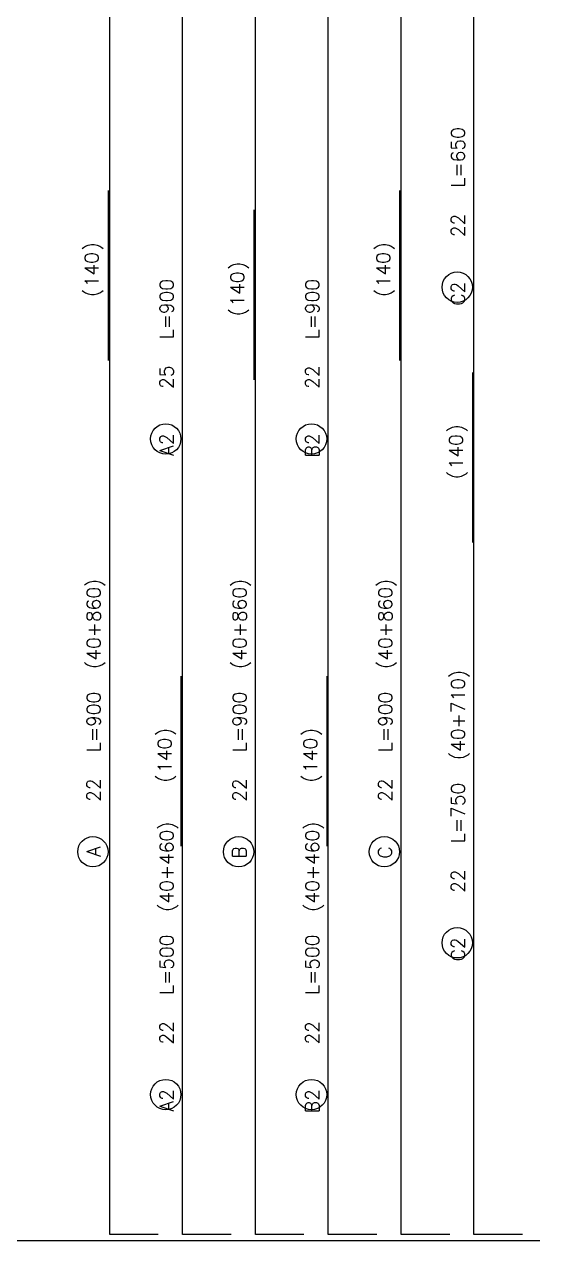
# Model space of a CAD drawing. Extents: x -58 to 5689, y 66 to 4123.
# Drawn here: x 3676 to 4101, y 1412 to 2414 of the extents above; entities that cross this region are included whole.
import ezdxf
from ezdxf.enums import TextEntityAlignment as Align
from ezdxf.xclip import XClip

# ---------------------------------------------------------------- set-up
doc = ezdxf.new("R2010")
doc.units = 0
doc.header["$LTSCALE"] = 30
doc.header["$MEASUREMENT"] = 0
doc.header["$XCLIPFRAME"] = 0
doc.layers.get('0').update_dxf_attribs({"linetype": 'CONTINUOUS'})
doc.layers.add("EJEF-F'$0$RLA-COTAS2", color=1, linetype='CONTINUOUS')
doc.layers.add("EJEF-F'$0$RLA-FE", color=7, linetype='CONTINUOUS')
doc.styles.add("EJEF-F'$0$RomanS", font='romans.shx', dxfattribs={"height": 11.25})

# ---------------------------------------------------------------- blocks, each defined once
blk = doc.blocks.new('*U112')
at = {"layer": "EJEF-F'$0$RLA-FE"}
for p, q in [((0, -40), (0, 0)), ((0, 0), (778.2, 0)), ((778.2, 0), (828.2, 0)), ((828.2, 0), (860, 0)), ((860, 0), (860, 0))]:
    blk.add_line(p, q, dxfattribs=at)
at = {"layer": "EJEF-F'$0$RLA-FE", "color": 2}
blk.add_circle((315.3, 13.8), 12.5, dxfattribs=at)
at = {"layer": "EJEF-F'$0$RLA-FE", "color": 3, "style": "EJEF-F'$0$RomanS", "flags": 8}
blk.add_attdef('LIN_FE', text='', height=11.2, dxfattribs=at).set_placement((319.8, 7.6), align=Align.RIGHT)
at = {"layer": "EJEF-F'$0$RLA-FE", "color": 3, "style": "EJEF-F'$0$RomanS"}
for tag, p, flags in [('IGUAL', (328.3, 7.7), 14), ('PHI', (345.6, 7.7), 14), ('DIAM', (356.4, 7.4), 12), ('MINUS', (378.5, 7.4), 13), ('MARK', (391.9, 7.4), 13), ('TEXTO_FE1', (397.4, 7.4), 8), ('TEXTO_FE2', (465.9, 7.5), 8), ('TIPO', (437.5, -75.7), 13), ('NVECES', (423.9, -94.6), 13), ('NUMFE', (426.8, -114.4), 13), ('NUM', (437.7, -133.3), 13)]:
    blk.add_attdef(tag, p, '', height=11.2, dxfattribs=dict(at, flags=flags))
blk = doc.blocks.new('*U111')
at = {"layer": "EJEF-F'$0$RLA-FE"}
for p, q in [((0, -40), (0, 0)), ((0, 0), (378.2, 0)), ((378.2, 0), (428.2, 0)), ((428.2, 0), (460, 0)), ((460, 0), (460, 0))]:
    blk.add_line(p, q, dxfattribs=at)
at = {"layer": "EJEF-F'$0$RLA-FE", "color": 2}
blk.add_circle((115.3, 13.8), 12.5, dxfattribs=at)
at = {"layer": "EJEF-F'$0$RLA-FE", "color": 3, "style": "EJEF-F'$0$RomanS", "flags": 8}
blk.add_attdef('LIN_FE', text='', height=11.2, dxfattribs=at).set_placement((119.8, 7.6), align=Align.RIGHT)
at = {"layer": "EJEF-F'$0$RLA-FE", "color": 3, "style": "EJEF-F'$0$RomanS"}
for tag, p, flags in [('IGUAL', (128.3, 7.7), 14), ('PHI', (145.6, 7.7), 14), ('DIAM', (156.4, 7.4), 12), ('MINUS', (178.5, 7.4), 13), ('MARK', (191.9, 7.4), 13), ('TEXTO_FE1', (197.4, 7.4), 8), ('TEXTO_FE2', (265.9, 7.5), 8), ('TIPO', (237.5, -75.7), 13), ('NVECES', (223.9, -94.6), 13), ('NUMFE', (226.8, -114.4), 13), ('NUM', (237.7, -133.3), 13)]:
    blk.add_attdef(tag, p, '', height=11.2, dxfattribs=dict(at, flags=flags))
blk = doc.blocks.new('*U120')
at = {"layer": "EJEF-F'$0$RLA-FE"}
for p, q in [((0, -40), (0, 0)), ((0, 0), (778.2, 0)), ((778.2, 0), (828.2, 0)), ((828.2, 0), (860, 0)), ((860, 0), (860, 0))]:
    blk.add_line(p, q, dxfattribs=at)
at = {"layer": "EJEF-F'$0$RLA-FE", "color": 2}
blk.add_circle((315.3, 13.8), 12.5, dxfattribs=at)
at = {"layer": "EJEF-F'$0$RLA-FE", "color": 3, "style": "EJEF-F'$0$RomanS", "flags": 8}
blk.add_attdef('LIN_FE', text='', height=11.2, dxfattribs=at).set_placement((319.8, 7.6), align=Align.RIGHT)
at = {"layer": "EJEF-F'$0$RLA-FE", "color": 3, "style": "EJEF-F'$0$RomanS"}
for tag, p, flags in [('IGUAL', (328.3, 7.7), 14), ('PHI', (345.6, 7.7), 14), ('DIAM', (356.4, 7.4), 12), ('MINUS', (378.5, 7.4), 13), ('MARK', (391.9, 7.4), 13), ('TEXTO_FE1', (397.4, 7.4), 8), ('TEXTO_FE2', (465.9, 7.5), 8), ('TIPO', (437.5, -75.7), 13), ('NVECES', (423.9, -94.6), 13), ('NUMFE', (426.8, -114.4), 13), ('NUM', (437.7, -133.3), 13)]:
    blk.add_attdef(tag, p, '', height=11.2, dxfattribs=dict(at, flags=flags))
blk = doc.blocks.new('*U122')
at = {"layer": "EJEF-F'$0$RLA-FE"}
for p, q in [((0, -40), (0, 0)), ((0, 0), (378.2, 0)), ((378.2, 0), (428.2, 0)), ((428.2, 0), (460, 0)), ((460, 0), (460, 0))]:
    blk.add_line(p, q, dxfattribs=at)
at = {"layer": "EJEF-F'$0$RLA-FE", "color": 2}
blk.add_circle((115.3, 13.8), 12.5, dxfattribs=at)
at = {"layer": "EJEF-F'$0$RLA-FE", "color": 3, "style": "EJEF-F'$0$RomanS", "flags": 8}
blk.add_attdef('LIN_FE', text='', height=11.2, dxfattribs=at).set_placement((119.8, 7.6), align=Align.RIGHT)
at = {"layer": "EJEF-F'$0$RLA-FE", "color": 3, "style": "EJEF-F'$0$RomanS"}
for tag, p, flags in [('IGUAL', (128.3, 7.7), 14), ('PHI', (145.6, 7.7), 14), ('DIAM', (156.4, 7.4), 12), ('MINUS', (178.5, 7.4), 13), ('MARK', (191.9, 7.4), 13), ('TEXTO_FE1', (197.4, 7.4), 8), ('TEXTO_FE2', (265.9, 7.5), 8), ('TIPO', (237.5, -75.7), 13), ('NVECES', (223.9, -94.6), 13), ('NUMFE', (226.8, -114.4), 13), ('NUM', (237.7, -133.3), 13)]:
    blk.add_attdef(tag, p, '', height=11.2, dxfattribs=dict(at, flags=flags))
blk = doc.blocks.new('*U121')
at = {"layer": "EJEF-F'$0$RLA-FE"}
for p, q in [((0, 0), (0, 0)), ((0, 0), (768.2, 0)), ((768.2, 0), (818.2, 0)), ((818.2, 0), (850, 0)), ((850, 0), (850, 0))]:
    blk.add_line(p, q, dxfattribs=at)
at = {"layer": "EJEF-F'$0$RLA-FE", "color": 2}
blk.add_circle((310.3, 13.8), 12.5, dxfattribs=at)
at = {"layer": "EJEF-F'$0$RLA-FE", "color": 3, "style": "EJEF-F'$0$RomanS", "flags": 8}
blk.add_attdef('LIN_FE', text='', height=11.2, dxfattribs=at).set_placement((314.8, 7.6), align=Align.RIGHT)
at = {"layer": "EJEF-F'$0$RLA-FE", "color": 3, "style": "EJEF-F'$0$RomanS"}
for tag, p, flags in [('IGUAL', (323.3, 7.7), 14), ('PHI', (340.6, 7.7), 14), ('DIAM', (351.4, 7.4), 12), ('MINUS', (373.5, 7.4), 13), ('MARK', (386.9, 7.4), 13), ('TEXTO_FE1', (392.4, 7.4), 8), ('TEXTO_FE2', (460.9, 7.5), 8), ('TIPO', (432.5, -75.7), 13), ('NVECES', (418.9, -94.6), 13), ('NUMFE', (421.8, -114.4), 13), ('NUM', (432.7, -133.3), 13)]:
    blk.add_attdef(tag, p, '', height=11.2, dxfattribs=dict(at, flags=flags))
blk = doc.blocks.new('*U53')
at = {"layer": "EJEF-F'$0$RLA-FE", "color": 6}
blk.add_line((0, 1), (140, 1), dxfattribs=at)
at = {"layer": "EJEF-F'$0$RLA-FE", "color": 3, "style": "EJEF-F'$0$RomanS", "flags": 8}
for tag, p in [('(', (55.7, 9.1)), ('EMP', (74.7, 9.1)), (')', (94, 9.1))]:
    blk.add_attdef(tag, text='', height=11.2, dxfattribs=at).set_placement(p, align=Align.CENTER)
blk = doc.blocks.new('*U126')
at = {"layer": "EJEF-F'$0$RLA-FE"}
for p, q in [((0, 0), (0, 0)), ((0, 0), (818.2, 0)), ((818.2, 0), (868.2, 0)), ((868.2, 0), (900, 0)), ((900, 0), (900, 0))]:
    blk.add_line(p, q, dxfattribs=at)
at = {"layer": "EJEF-F'$0$RLA-FE", "color": 2}
blk.add_circle((335.3, 13.8), 12.5, dxfattribs=at)
at = {"layer": "EJEF-F'$0$RLA-FE", "color": 3, "style": "EJEF-F'$0$RomanS", "flags": 8}
blk.add_attdef('LIN_FE', text='', height=11.2, dxfattribs=at).set_placement((339.8, 7.6), align=Align.RIGHT)
at = {"layer": "EJEF-F'$0$RLA-FE", "color": 3, "style": "EJEF-F'$0$RomanS"}
for tag, p, flags in [('IGUAL', (348.3, 7.7), 14), ('PHI', (365.6, 7.7), 14), ('DIAM', (376.4, 7.4), 12), ('MINUS', (398.5, 7.4), 13), ('MARK', (411.9, 7.4), 13), ('TEXTO_FE1', (417.4, 7.4), 8), ('TEXTO_FE2', (485.9, 7.5), 8), ('TIPO', (457.5, -75.7), 13), ('NVECES', (443.9, -94.6), 13), ('NUMFE', (446.8, -114.4), 13), ('NUM', (457.7, -133.3), 13)]:
    blk.add_attdef(tag, p, '', height=11.2, dxfattribs=dict(at, flags=flags))
blk = doc.blocks.new('*U83')
at = {"layer": "EJEF-F'$0$RLA-FE"}
for p, q in [((0, -40), (0, 0)), ((0, 0), (778.2, 0)), ((778.2, 0), (828.2, 0)), ((828.2, 0), (860, 0)), ((860, 0), (860, 0))]:
    blk.add_line(p, q, dxfattribs=at)
at = {"layer": "EJEF-F'$0$RLA-FE", "color": 2}
blk.add_circle((315.3, 13.8), 12.5, dxfattribs=at)
at = {"layer": "EJEF-F'$0$RLA-FE", "color": 3, "style": "EJEF-F'$0$RomanS", "flags": 8}
blk.add_attdef('LIN_FE', text='', height=11.2, dxfattribs=at).set_placement((319.8, 7.6), align=Align.RIGHT)
at = {"layer": "EJEF-F'$0$RLA-FE", "color": 3, "style": "EJEF-F'$0$RomanS"}
for tag, p, flags in [('IGUAL', (328.3, 7.7), 14), ('PHI', (345.6, 7.7), 14), ('DIAM', (356.4, 7.4), 12), ('MINUS', (378.5, 7.4), 13), ('MARK', (391.9, 7.4), 13), ('TEXTO_FE1', (397.4, 7.4), 8), ('TEXTO_FE2', (465.9, 7.5), 8), ('TIPO', (437.5, -75.7), 13), ('NVECES', (423.9, -94.6), 13), ('NUMFE', (426.8, -114.4), 13), ('NUM', (437.7, -133.3), 13)]:
    blk.add_attdef(tag, p, '', height=11.2, dxfattribs=dict(at, flags=flags))
blk = doc.blocks.new('*U68')
at = {"layer": "EJEF-F'$0$RLA-FE"}
for p, q in [((0, -40), (0, 0)), ((0, 0), (628.2, 0)), ((628.2, 0), (678.2, 0)), ((678.2, 0), (710, 0)), ((710, 0), (710, 0))]:
    blk.add_line(p, q, dxfattribs=at)
at = {"layer": "EJEF-F'$0$RLA-FE", "color": 2}
blk.add_circle((240.3, 13.8), 12.5, dxfattribs=at)
at = {"layer": "EJEF-F'$0$RLA-FE", "color": 3, "style": "EJEF-F'$0$RomanS", "flags": 8}
blk.add_attdef('LIN_FE', text='', height=11.2, dxfattribs=at).set_placement((244.8, 7.6), align=Align.RIGHT)
at = {"layer": "EJEF-F'$0$RLA-FE", "color": 3, "style": "EJEF-F'$0$RomanS"}
for tag, p, flags in [('IGUAL', (253.3, 7.7), 14), ('PHI', (270.6, 7.7), 14), ('DIAM', (281.4, 7.4), 12), ('MINUS', (303.5, 7.4), 13), ('MARK', (316.9, 7.4), 13), ('TEXTO_FE1', (322.4, 7.4), 8), ('TEXTO_FE2', (390.9, 7.5), 8), ('TIPO', (362.5, -75.7), 13), ('NVECES', (348.9, -94.6), 13), ('NUMFE', (351.8, -114.4), 13), ('NUM', (362.7, -133.3), 13)]:
    blk.add_attdef(tag, p, '', height=11.2, dxfattribs=dict(at, flags=flags))
blk = doc.blocks.new('*U123')
at = {"layer": "EJEF-F'$0$RLA-FE"}
for p, q in [((-100, 0), (-100, 0)), ((-100, 0), (718.2, 0)), ((718.2, 0), (768.2, 0)), ((768.2, 0), (800, 0)), ((800, 0), (800, 0))]:
    blk.add_line(p, q, dxfattribs=at)
at = {"layer": "EJEF-F'$0$RLA-FE", "color": 2}
blk.add_circle((235.3, 13.8), 12.5, dxfattribs=at)
at = {"layer": "EJEF-F'$0$RLA-FE", "color": 3, "style": "EJEF-F'$0$RomanS", "flags": 8}
blk.add_attdef('LIN_FE', text='', height=11.2, dxfattribs=at).set_placement((239.8, 7.6), align=Align.RIGHT)
at = {"layer": "EJEF-F'$0$RLA-FE", "color": 3, "style": "EJEF-F'$0$RomanS"}
for tag, p, flags in [('IGUAL', (248.3, 7.7), 14), ('PHI', (265.6, 7.7), 14), ('DIAM', (276.4, 7.4), 12), ('MINUS', (298.5, 7.4), 13), ('MARK', (311.9, 7.4), 13), ('TEXTO_FE1', (317.4, 7.4), 8), ('TEXTO_FE2', (385.9, 7.5), 8), ('TIPO', (357.5, -75.7), 13), ('NVECES', (343.9, -94.6), 13), ('NUMFE', (346.8, -114.4), 13), ('NUM', (357.7, -133.3), 13)]:
    blk.add_attdef(tag, p, '', height=11.2, dxfattribs=dict(at, flags=flags))
blk = doc.blocks.new('*U84')
at = {"layer": "EJEF-F'$0$RLA-FE"}
for p, q in [((-50, 0), (-50, 0)), ((-50, 0), (518.2, 0)), ((518.2, 0), (568.2, 0)), ((568.2, 0), (600, 0)), ((600, 0), (600, 0))]:
    blk.add_line(p, q, dxfattribs=at)
at = {"layer": "EJEF-F'$0$RLA-FE", "color": 2}
blk.add_circle((160.3, 13.8), 12.5, dxfattribs=at)
at = {"layer": "EJEF-F'$0$RLA-FE", "color": 3, "style": "EJEF-F'$0$RomanS", "flags": 8}
blk.add_attdef('LIN_FE', text='', height=11.2, dxfattribs=at).set_placement((164.8, 7.6), align=Align.RIGHT)
at = {"layer": "EJEF-F'$0$RLA-FE", "color": 3, "style": "EJEF-F'$0$RomanS"}
for tag, p, flags in [('IGUAL', (173.3, 7.7), 14), ('PHI', (190.6, 7.7), 14), ('DIAM', (201.4, 7.4), 12), ('MINUS', (223.5, 7.4), 13), ('MARK', (236.9, 7.4), 13), ('TEXTO_FE1', (242.4, 7.4), 8), ('TEXTO_FE2', (310.9, 7.5), 8), ('TIPO', (282.5, -75.7), 13), ('NVECES', (268.9, -94.6), 13), ('NUMFE', (271.8, -114.4), 13), ('NUM', (282.7, -133.3), 13)]:
    blk.add_attdef(tag, p, '', height=11.2, dxfattribs=dict(at, flags=flags))
blk = doc.blocks.new("EJEF-F'")
at = {"layer": "EJEF-F'$0$RLA-COTAS2"}
blk.add_line((1490.87, -957), (1960.54, -957), dxfattribs=at)
at = {"layer": "EJEF-F'$0$RLA-FE"}
ref = blk.add_blockref('*U123', (1846.43, -132), dxfattribs=dict(at, rotation=90))
ref.add_attrib('DIAM', '28', (1838.98, 144.45), dxfattribs={"color": 3, "height": 11.25, "rotation": 90, "style": "EJEF-F'$0$RomanS"})
ref.add_attrib('LIN_FE', 'C', dxfattribs={"color": 3, "height": 11.25, "rotation": 90, "style": "EJEF-F'$0$RomanS"}).set_placement((1838.87, 107.78), align=Align.RIGHT)
ref.add_attrib('TEXTO_FE1', 'L=900', (1838.98, 185.39), dxfattribs={"color": 3, "height": 11.25, "rotation": 90, "style": "EJEF-F'$0$RomanS"})
ref = blk.add_blockref('*U126', (1726.43, -247.89), dxfattribs=dict(at, rotation=90))
ref.add_attrib('DIAM', '22', (1718.98, 128.55), dxfattribs={"color": 3, "height": 11.25, "rotation": 90, "style": "EJEF-F'$0$RomanS"})
ref.add_attrib('LIN_FE', 'B', dxfattribs={"color": 3, "height": 11.25, "rotation": 90, "style": "EJEF-F'$0$RomanS"}).set_placement((1718.87, 91.89), align=Align.RIGHT)
ref.add_attrib('TEXTO_FE1', 'L=900', (1718.98, 169.5), dxfattribs={"color": 3, "height": 11.25, "rotation": 90, "style": "EJEF-F'$0$RomanS"})
ref = blk.add_blockref('*U121', (1606.43, -232), dxfattribs=dict(at, rotation=90))
ref.add_attrib('DIAM', '25', (1598.98, 119.45), dxfattribs={"color": 3, "height": 11.25, "rotation": 90, "style": "EJEF-F'$0$RomanS"})
ref.add_attrib('LIN_FE', 'A', dxfattribs={"color": 3, "height": 11.25, "rotation": 90, "style": "EJEF-F'$0$RomanS"}).set_placement((1598.87, 82.78), align=Align.RIGHT)
ref.add_attrib('TEXTO_FE1', 'L=850', (1598.98, 160.39), dxfattribs={"color": 3, "height": 11.25, "rotation": 90, "style": "EJEF-F'$0$RomanS"})
ref = blk.add_blockref('*U126', (1666.43, -632), dxfattribs=dict(at, rotation=90))
ref.add_attrib('DIAM', '25', (1658.98, -255.55), dxfattribs={"color": 3, "height": 11.25, "rotation": 90, "style": "EJEF-F'$0$RomanS"})
ref.add_attrib('LIN_FE', 'A2', dxfattribs={"color": 3, "height": 11.25, "rotation": 90, "style": "EJEF-F'$0$RomanS"}).set_placement((1658.87, -292.22), align=Align.RIGHT)
ref.add_attrib('TEXTO_FE1', 'L=900', (1658.98, -214.61), dxfattribs={"color": 3, "height": 11.25, "rotation": 90, "style": "EJEF-F'$0$RomanS"})
ref = blk.add_blockref('*U126', (1786.43, -632), dxfattribs=dict(at, rotation=90))
ref.add_attrib('DIAM', '22', (1778.98, -255.55), dxfattribs={"color": 3, "height": 11.25, "rotation": 90, "style": "EJEF-F'$0$RomanS"})
ref.add_attrib('LIN_FE', 'B2', dxfattribs={"color": 3, "height": 11.25, "rotation": 90, "style": "EJEF-F'$0$RomanS"}).set_placement((1778.87, -292.22), align=Align.RIGHT)
ref.add_attrib('TEXTO_FE1', 'L=900', (1778.98, -214.61), dxfattribs={"color": 3, "height": 11.25, "rotation": 90, "style": "EJEF-F'$0$RomanS"})
ref = blk.add_blockref('*U84', (1906.43, -332), dxfattribs=dict(at, rotation=90))
ref.add_attrib('DIAM', '22', (1898.98, -130.55), dxfattribs={"color": 3, "height": 11.25, "rotation": 90, "style": "EJEF-F'$0$RomanS"})
ref.add_attrib('LIN_FE', 'C2', dxfattribs={"color": 3, "height": 11.25, "rotation": 90, "style": "EJEF-F'$0$RomanS"}).set_placement((1898.87, -167.22), align=Align.RIGHT)
ref.add_attrib('TEXTO_FE1', 'L=650', (1898.98, -89.61), dxfattribs={"color": 3, "height": 11.25, "rotation": 90, "style": "EJEF-F'$0$RomanS"})
ref = blk.add_blockref('*U112', (1606.43, -952), dxfattribs=dict(at, rotation=90))
ref.add_attrib('DIAM', '22', (1598.98, -595.55), dxfattribs={"color": 3, "height": 11.25, "rotation": 90, "style": "EJEF-F'$0$RomanS"})
ref.add_attrib('LIN_FE', 'A', dxfattribs={"color": 3, "height": 11.25, "rotation": 90, "style": "EJEF-F'$0$RomanS"}).set_placement((1598.87, -632.22), align=Align.RIGHT)
ref.add_attrib('TEXTO_FE1', 'L=900', (1598.98, -554.61), dxfattribs={"color": 3, "height": 11.25, "rotation": 90, "style": "EJEF-F'$0$RomanS"})
ref.add_attrib('TEXTO_FE2', '(40+860)', (1598.97, -486.11), dxfattribs={"color": 3, "height": 11.25, "rotation": 90, "style": "EJEF-F'$0$RomanS"})
ref = blk.add_blockref('*U53', (1606.43, -232), dxfattribs=dict(at, rotation=90))
ref.add_attrib('EMP', '140', dxfattribs={"color": 3, "height": 11.25, "rotation": 90, "style": "EJEF-F'$0$RomanS"}).set_placement((1597.29, -157.32), align=Align.CENTER)
ref.add_attrib('(', '(', dxfattribs={"color": 3, "height": 11.25, "rotation": 90, "style": "EJEF-F'$0$RomanS"}).set_placement((1597.29, -176.34), align=Align.CENTER)
ref.add_attrib(')', ')', dxfattribs={"color": 3, "height": 11.25, "rotation": 90, "style": "EJEF-F'$0$RomanS"}).set_placement((1597.29, -138.01), align=Align.CENTER)
ref = blk.add_blockref('*U120', (1726.43, -952), dxfattribs=dict(at, rotation=90))
ref.add_attrib('DIAM', '22', (1718.98, -595.55), dxfattribs={"color": 3, "height": 11.25, "rotation": 90, "style": "EJEF-F'$0$RomanS"})
ref.add_attrib('LIN_FE', 'B', dxfattribs={"color": 3, "height": 11.25, "rotation": 90, "style": "EJEF-F'$0$RomanS"}).set_placement((1718.87, -632.22), align=Align.RIGHT)
ref.add_attrib('TEXTO_FE1', 'L=900', (1718.98, -554.61), dxfattribs={"color": 3, "height": 11.25, "rotation": 90, "style": "EJEF-F'$0$RomanS"})
ref.add_attrib('TEXTO_FE2', '(40+860)', (1718.97, -486.11), dxfattribs={"color": 3, "height": 11.25, "rotation": 90, "style": "EJEF-F'$0$RomanS"})
ref = blk.add_blockref('*U83', (1846.43, -952), dxfattribs=dict(at, rotation=90))
ref.add_attrib('DIAM', '22', (1838.98, -595.55), dxfattribs={"color": 3, "height": 11.25, "rotation": 90, "style": "EJEF-F'$0$RomanS"})
ref.add_attrib('LIN_FE', 'C', dxfattribs={"color": 3, "height": 11.25, "rotation": 90, "style": "EJEF-F'$0$RomanS"}).set_placement((1838.87, -632.22), align=Align.RIGHT)
ref.add_attrib('TEXTO_FE1', 'L=900', (1838.98, -554.61), dxfattribs={"color": 3, "height": 11.25, "rotation": 90, "style": "EJEF-F'$0$RomanS"})
ref.add_attrib('TEXTO_FE2', '(40+860)', (1838.97, -486.11), dxfattribs={"color": 3, "height": 11.25, "rotation": 90, "style": "EJEF-F'$0$RomanS"})
ref = blk.add_blockref('*U53', (1846.43, -232), dxfattribs=dict(at, rotation=90))
ref.add_attrib('EMP', '140', dxfattribs={"color": 3, "height": 11.25, "rotation": 90, "style": "EJEF-F'$0$RomanS"}).set_placement((1837.29, -157.32), align=Align.CENTER)
ref.add_attrib('(', '(', dxfattribs={"color": 3, "height": 11.25, "rotation": 90, "style": "EJEF-F'$0$RomanS"}).set_placement((1837.29, -176.34), align=Align.CENTER)
ref.add_attrib(')', ')', dxfattribs={"color": 3, "height": 11.25, "rotation": 90, "style": "EJEF-F'$0$RomanS"}).set_placement((1837.29, -138.01), align=Align.CENTER)
ref = blk.add_blockref('*U53', (1726.43, -247.89), dxfattribs=dict(at, rotation=90))
ref.add_attrib('EMP', '140', dxfattribs={"color": 3, "height": 11.25, "rotation": 90, "style": "EJEF-F'$0$RomanS"}).set_placement((1717.29, -173.21), align=Align.CENTER)
ref.add_attrib('(', '(', dxfattribs={"color": 3, "height": 11.25, "rotation": 90, "style": "EJEF-F'$0$RomanS"}).set_placement((1717.29, -192.24), align=Align.CENTER)
ref.add_attrib(')', ')', dxfattribs={"color": 3, "height": 11.25, "rotation": 90, "style": "EJEF-F'$0$RomanS"}).set_placement((1717.29, -153.9), align=Align.CENTER)
ref = blk.add_blockref('*U68', (1906.43, -952), dxfattribs=dict(at, rotation=90))
ref.add_attrib('DIAM', '22', (1898.98, -670.55), dxfattribs={"color": 3, "height": 11.25, "rotation": 90, "style": "EJEF-F'$0$RomanS"})
ref.add_attrib('LIN_FE', 'C2', dxfattribs={"color": 3, "height": 11.25, "rotation": 90, "style": "EJEF-F'$0$RomanS"}).set_placement((1898.87, -707.22), align=Align.RIGHT)
ref.add_attrib('TEXTO_FE1', 'L=750', (1898.98, -629.61), dxfattribs={"color": 3, "height": 11.25, "rotation": 90, "style": "EJEF-F'$0$RomanS"})
ref.add_attrib('TEXTO_FE2', '(40+710)', (1898.97, -561.11), dxfattribs={"color": 3, "height": 11.25, "rotation": 90, "style": "EJEF-F'$0$RomanS"})
ref = blk.add_blockref('*U53', (1906.43, -382), dxfattribs=dict(at, rotation=90))
ref.add_attrib('EMP', '140', dxfattribs={"color": 3, "height": 11.25, "rotation": 90, "style": "EJEF-F'$0$RomanS"}).set_placement((1897.29, -307.32), align=Align.CENTER)
ref.add_attrib('(', '(', dxfattribs={"color": 3, "height": 11.25, "rotation": 90, "style": "EJEF-F'$0$RomanS"}).set_placement((1897.29, -326.34), align=Align.CENTER)
ref.add_attrib(')', ')', dxfattribs={"color": 3, "height": 11.25, "rotation": 90, "style": "EJEF-F'$0$RomanS"}).set_placement((1897.29, -288.01), align=Align.CENTER)
ref = blk.add_blockref('*U111', (1666.43, -952), dxfattribs=dict(at, rotation=90))
ref.add_attrib('DIAM', '22', (1658.98, -795.55), dxfattribs={"color": 3, "height": 11.25, "rotation": 90, "style": "EJEF-F'$0$RomanS"})
ref.add_attrib('LIN_FE', 'A2', dxfattribs={"color": 3, "height": 11.25, "rotation": 90, "style": "EJEF-F'$0$RomanS"}).set_placement((1658.87, -832.22), align=Align.RIGHT)
ref.add_attrib('TEXTO_FE1', 'L=500', (1658.98, -754.61), dxfattribs={"color": 3, "height": 11.25, "rotation": 90, "style": "EJEF-F'$0$RomanS"})
ref.add_attrib('TEXTO_FE2', '(40+460)', (1658.97, -686.11), dxfattribs={"color": 3, "height": 11.25, "rotation": 90, "style": "EJEF-F'$0$RomanS"})
ref = blk.add_blockref('*U53', (1666.43, -632), dxfattribs=dict(at, rotation=90))
ref.add_attrib('EMP', '140', dxfattribs={"color": 3, "height": 11.25, "rotation": 90, "style": "EJEF-F'$0$RomanS"}).set_placement((1657.29, -557.32), align=Align.CENTER)
ref.add_attrib('(', '(', dxfattribs={"color": 3, "height": 11.25, "rotation": 90, "style": "EJEF-F'$0$RomanS"}).set_placement((1657.29, -576.34), align=Align.CENTER)
ref.add_attrib(')', ')', dxfattribs={"color": 3, "height": 11.25, "rotation": 90, "style": "EJEF-F'$0$RomanS"}).set_placement((1657.29, -538.01), align=Align.CENTER)
ref = blk.add_blockref('*U122', (1786.43, -952), dxfattribs=dict(at, rotation=90))
ref.add_attrib('DIAM', '22', (1778.98, -795.55), dxfattribs={"color": 3, "height": 11.25, "rotation": 90, "style": "EJEF-F'$0$RomanS"})
ref.add_attrib('LIN_FE', 'B2', dxfattribs={"color": 3, "height": 11.25, "rotation": 90, "style": "EJEF-F'$0$RomanS"}).set_placement((1778.87, -832.22), align=Align.RIGHT)
ref.add_attrib('TEXTO_FE1', 'L=500', (1778.98, -754.61), dxfattribs={"color": 3, "height": 11.25, "rotation": 90, "style": "EJEF-F'$0$RomanS"})
ref.add_attrib('TEXTO_FE2', '(40+460)', (1778.97, -686.11), dxfattribs={"color": 3, "height": 11.25, "rotation": 90, "style": "EJEF-F'$0$RomanS"})
ref = blk.add_blockref('*U53', (1786.43, -632), dxfattribs=dict(at, rotation=90))
ref.add_attrib('EMP', '140', dxfattribs={"color": 3, "height": 11.25, "rotation": 90, "style": "EJEF-F'$0$RomanS"}).set_placement((1777.29, -557.32), align=Align.CENTER)
ref.add_attrib('(', '(', dxfattribs={"color": 3, "height": 11.25, "rotation": 90, "style": "EJEF-F'$0$RomanS"}).set_placement((1777.29, -576.34), align=Align.CENTER)
ref.add_attrib(')', ')', dxfattribs={"color": 3, "height": 11.25, "rotation": 90, "style": "EJEF-F'$0$RomanS"}).set_placement((1777.29, -538.01), align=Align.CENTER)

msp = doc.modelspace()

# ---------------------------------------------------------------- block references
ref = msp.add_blockref("EJEF-F'", (2140, 2369.5))
XClip(ref).set_block_clipping_path([(-2004.783703171, -1263.5272463381), (2026.7450959108, 1590.6902151833)])

doc.saveas('drawing.dxf')
